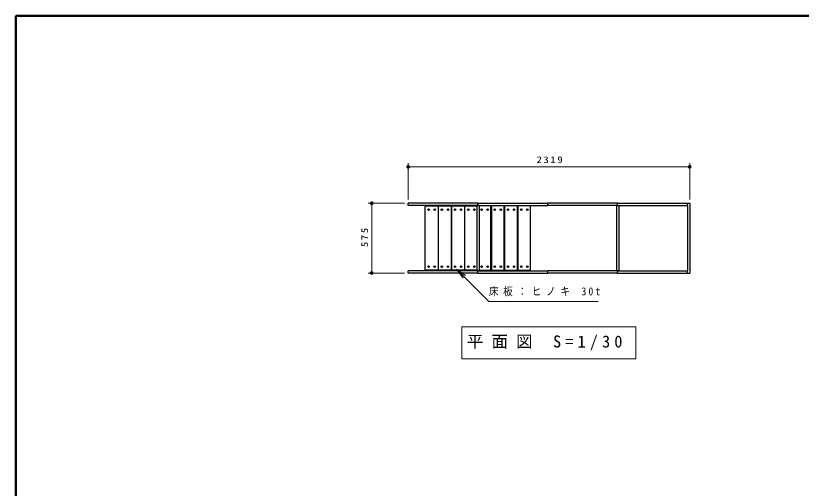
# Model space of a CAD drawing. Units: millimetres on the paper, scale 1:30. Extents: x -385 to 0, y -12 to 267.
# Drawn here: x -385 to -169.3, y 137.2 to 267 of the extents above; entities that cross this region are included whole.
import ezdxf

# ---------------------------------------------------------------- set-up
doc = ezdxf.new("R2010")
doc.units = ezdxf.units.MM
doc.layers.add('1_30', color=2, linetype='Continuous', lineweight=13)
doc.layers.add('LY_3', color=7, linetype='Continuous', lineweight=13)
doc.styles.add('ＭＳ ゴシック', font='')
doc.styles.get('ＭＳ ゴシック').set_extended_font_data('MS Gothic')

# ---------------------------------------------------------------- blocks, each defined once
blk = doc.blocks.new('filled_dot')
at = {"color": 0, "linetype": 'Continuous', "lineweight": -2, "const_width": 1.25}
blk.add_lwpolyline([(-0.625, 0, 1), (0.625, 0, 1)], format="xyb", close=True, dxfattribs=at)

msp = doc.modelspace()

# ---------------------------------------------------------------- linework, layer by layer
at = {"layer": '1_30', "color": 7}
for p, q in [((-277.249, 216.497), (-277.249, 226.497)), ((-199.949, 216.497), (-199.949, 226.497)), ((-277.249, 225.497), (-199.949, 225.497)), ((-278.249, 215.497), (-288.249, 215.497)), ((-287.249, 196.33), (-287.249, 215.497)), ((-278.249, 196.33), (-288.249, 196.33)), ((-262.176, 194.915), (-263.944, 197.39)), ((-263.944, 197.39), (-261.469, 195.623)), ((-263.944, 197.39), (-261.823, 195.269)), ((-262.499, 181.527), (-262.499, 172.727)), ((-214.699, 181.527), (-262.499, 181.527)), ((-214.699, 172.727), (-214.699, 181.527)), ((-262.499, 172.727), (-214.699, 172.727))]:
    msp.add_line(p, q, dxfattribs=at)
at = {"layer": '1_30', "color": 1, "lineweight": 25}
for p, q in [((-258.082, 215.497), (-277.249, 215.497)), ((-277.249, 214.863), (-277.249, 215.497)), ((-277.249, 214.863), (-277.249, 215.497)), ((-258.082, 214.863), (-277.249, 214.863)), ((-258.082, 214.863), (-258.082, 215.497)), ((-258.082, 214.863), (-258.082, 215.497)), ((-258.082, 215.497), (-238.915, 215.497)), ((-258.082, 214.863), (-258.082, 215.497)), ((-258.082, 214.863), (-238.915, 214.863)), ((-238.915, 214.863), (-238.915, 215.497)), ((-238.915, 214.863), (-238.915, 215.497)), ((-238.915, 214.863), (-238.915, 215.497)), ((-219.749, 215.497), (-238.915, 215.497)), ((-238.915, 214.863), (-238.915, 215.497)), ((-219.749, 214.863), (-238.915, 214.863)), ((-219.749, 214.863), (-219.749, 215.497)), ((-219.749, 214.863), (-219.749, 215.497)), ((-219.749, 215.497), (-199.949, 215.497)), ((-219.749, 214.863), (-219.749, 215.497)), ((-219.749, 214.863), (-219.749, 215.497)), ((-219.749, 214.863), (-200.582, 214.863)), ((-200.582, 214.863), (-200.582, 215.497)), ((-200.582, 214.863), (-200.582, 196.963)), ((-199.949, 215.497), (-199.949, 196.33)), ((-258.082, 196.963), (-277.249, 196.963)), ((-277.249, 196.33), (-277.249, 196.963)), ((-277.249, 196.33), (-277.249, 196.963)), ((-258.082, 196.33), (-277.249, 196.33)), ((-258.082, 196.33), (-258.082, 196.963)), ((-258.082, 196.33), (-258.082, 196.963)), ((-258.082, 196.963), (-238.915, 196.963)), ((-258.082, 196.33), (-258.082, 196.963)), ((-258.082, 196.33), (-238.915, 196.33)), ((-238.915, 196.33), (-238.915, 196.963)), ((-238.915, 196.33), (-238.915, 196.963)), ((-238.915, 196.33), (-238.915, 196.963)), ((-219.749, 196.963), (-238.915, 196.963)), ((-238.915, 196.33), (-238.915, 196.963)), ((-219.749, 196.33), (-238.915, 196.33)), ((-219.749, 196.33), (-219.749, 196.963)), ((-219.749, 196.33), (-219.749, 196.963)), ((-219.749, 196.963), (-200.582, 196.963)), ((-219.749, 196.33), (-219.749, 196.963)), ((-219.749, 196.33), (-219.749, 196.963)), ((-219.749, 196.33), (-199.949, 196.33)), ((-200.582, 196.33), (-200.582, 196.963))]:
    msp.add_line(p, q, dxfattribs=at)
at = {"layer": '1_30', "color": 40, "lineweight": 25}
for p, q in [((-272.549, 197.247), (-272.549, 214.58)), ((-272.382, 214.747), (-269.215, 214.747)), ((-269.049, 214.58), (-269.049, 197.247)), ((-268.915, 197.247), (-268.915, 214.58)), ((-268.749, 214.747), (-265.582, 214.747)), ((-265.415, 214.58), (-265.415, 197.247)), ((-265.282, 197.247), (-265.282, 214.58)), ((-265.115, 214.747), (-261.949, 214.747)), ((-261.782, 214.58), (-261.782, 197.247)), ((-261.649, 197.247), (-261.649, 214.58)), ((-261.482, 214.747), (-258.399, 214.747)), ((-254.682, 214.747), (-257.765, 214.747)), ((-254.515, 197.247), (-254.515, 214.58)), ((-254.382, 214.58), (-254.382, 197.247)), ((-251.049, 214.747), (-254.215, 214.747)), ((-250.882, 197.247), (-250.882, 214.58)), ((-250.749, 214.58), (-250.749, 197.247)), ((-247.415, 214.747), (-250.582, 214.747)), ((-247.249, 197.247), (-247.249, 214.58)), ((-247.115, 214.58), (-247.115, 197.247)), ((-243.782, 214.747), (-246.949, 214.747)), ((-243.615, 197.247), (-243.615, 214.58)), ((-269.215, 197.08), (-272.382, 197.08)), ((-265.582, 197.08), (-268.749, 197.08)), ((-261.949, 197.08), (-265.115, 197.08)), ((-258.399, 197.08), (-261.482, 197.08)), ((-257.765, 197.08), (-254.682, 197.08)), ((-254.215, 197.08), (-251.049, 197.08)), ((-250.582, 197.08), (-247.415, 197.08)), ((-246.949, 197.08), (-243.782, 197.08))]:
    msp.add_line(p, q, dxfattribs=at)
at = {"layer": '1_30', "lineweight": 25}
for p, q in [((-258.399, 214.863), (-257.765, 214.863)), ((-258.399, 214.863), (-257.765, 214.863)), ((-257.765, 214.863), (-258.399, 214.863)), ((-257.765, 214.863), (-258.399, 214.863)), ((-258.399, 214.863), (-257.765, 214.863)), ((-258.399, 214.863), (-258.399, 196.963)), ((-257.765, 214.863), (-257.765, 196.963)), ((-220.065, 214.863), (-220.065, 196.963)), ((-220.065, 214.863), (-219.432, 214.863)), ((-219.432, 214.863), (-219.432, 196.963)), ((-257.765, 196.963), (-258.399, 196.963)), ((-257.765, 196.963), (-258.399, 196.963)), ((-258.399, 196.963), (-257.765, 196.963)), ((-258.399, 196.963), (-257.765, 196.963)), ((-257.765, 196.963), (-258.399, 196.963)), ((-219.432, 196.963), (-220.065, 196.963))]:
    msp.add_line(p, q, dxfattribs=at)
at = {"layer": '1_30', "color": 7}
msp.add_lwpolyline([(-263.944, 197.39), (-255.08, 188.526), (-225.08, 188.526)], dxfattribs=at)
at = {"layer": '1_30', "color": 7, "lineweight": 25}
for centre in [(-271.632, 213.747), (-269.965, 213.747), (-267.999, 213.747), (-266.332, 213.747), (-264.365, 213.747), (-262.699, 213.747), (-260.732, 213.747), (-259.065, 213.747), (-257.099, 213.747), (-255.432, 213.747), (-253.465, 213.747), (-251.799, 213.747), (-249.832, 213.747), (-248.165, 213.747), (-246.199, 213.747), (-244.532, 213.747), (-271.632, 198.08), (-269.965, 198.08), (-267.999, 198.08), (-266.332, 198.08), (-264.365, 198.08), (-262.699, 198.08), (-260.732, 198.08), (-259.065, 198.08), (-257.099, 198.08), (-255.432, 198.08), (-253.465, 198.08), (-251.799, 198.08), (-249.832, 198.08), (-248.165, 198.08), (-246.199, 198.08), (-244.532, 198.08)]:
    msp.add_circle(centre, 0.2, dxfattribs=at)
at = {"layer": '1_30', "color": 40, "lineweight": 25}
for centre, start, end in [((-272.382, 214.58), 90, 180), ((-269.215, 214.58), 0, 90), ((-268.749, 214.58), 90, 180), ((-265.582, 214.58), 0, 90), ((-265.115, 214.58), 90, 180), ((-261.949, 214.58), 0, 90), ((-261.482, 214.58), 90, 180), ((-254.682, 214.58), 0, 90), ((-254.215, 214.58), 90, 180), ((-251.049, 214.58), 0, 90), ((-250.582, 214.58), 90, 180), ((-247.415, 214.58), 0, 90), ((-246.949, 214.58), 90, 180), ((-243.782, 214.58), 0, 90), ((-272.382, 197.247), 180, 270), ((-269.215, 197.247), 270, 0), ((-268.749, 197.247), 180, 270), ((-265.582, 197.247), 270, 0), ((-265.115, 197.247), 180, 270), ((-261.949, 197.247), 270, 0), ((-261.482, 197.247), 180, 270), ((-254.682, 197.247), 270, 0), ((-254.215, 197.247), 180, 270), ((-251.049, 197.247), 270, 0), ((-250.582, 197.247), 180, 270), ((-247.415, 197.247), 270, 0), ((-246.949, 197.247), 180, 270), ((-243.782, 197.247), 270, 0)]:
    msp.add_arc(centre, 0.167, start, end, dxfattribs=at)
at = {"layer": 'LY_3', "lineweight": 50}
for p, q in [((-385, 267), (-385, 0)), ((0, 267), (-385, 267))]:
    msp.add_line(p, q, dxfattribs=at)

# ---------------------------------------------------------------- block references
at = {"layer": '1_30', "color": 7, "xscale": 0.4, "yscale": 0.4}
msp.add_blockref('filled_dot', (-277.249, 225.497), dxfattribs=at)
for p, rotation in [((-199.949, 225.497), 180), ((-287.249, 215.497), 270), ((-287.249, 196.33), 90)]:
    msp.add_blockref('filled_dot', p, dxfattribs=dict(at, rotation=rotation))

# ---------------------------------------------------------------- texts
at = {"layer": '1_30', "color": 7, "style": 'ＭＳ ゴシック'}
for s, insert, char_height, attachment_point in [('\\T1.33;\\W1.15;2319', (-238.171, 226.497), 1.833, 8), ('\\T1.5;\\W0.85;床板：ヒノキ\\~30t', (-255.08, 191.176), 2.199, 4), ('\\T1.5;平面図\\~S=1/30', (-261.099, 177.127), 3.299, 4)]:
    msp.add_mtext(s, dxfattribs=dict(at, insert=insert, char_height=char_height, attachment_point=attachment_point))
at = {"layer": '1_30', "color": 7, "insert": (-288.249, 206.33), "char_height": 1.833, "attachment_point": 8, "rotation": 90, "style": 'ＭＳ ゴシック'}
msp.add_mtext('\\T1.33;\\W1.15;575', dxfattribs=at)

doc.saveas('drawing.dxf')
